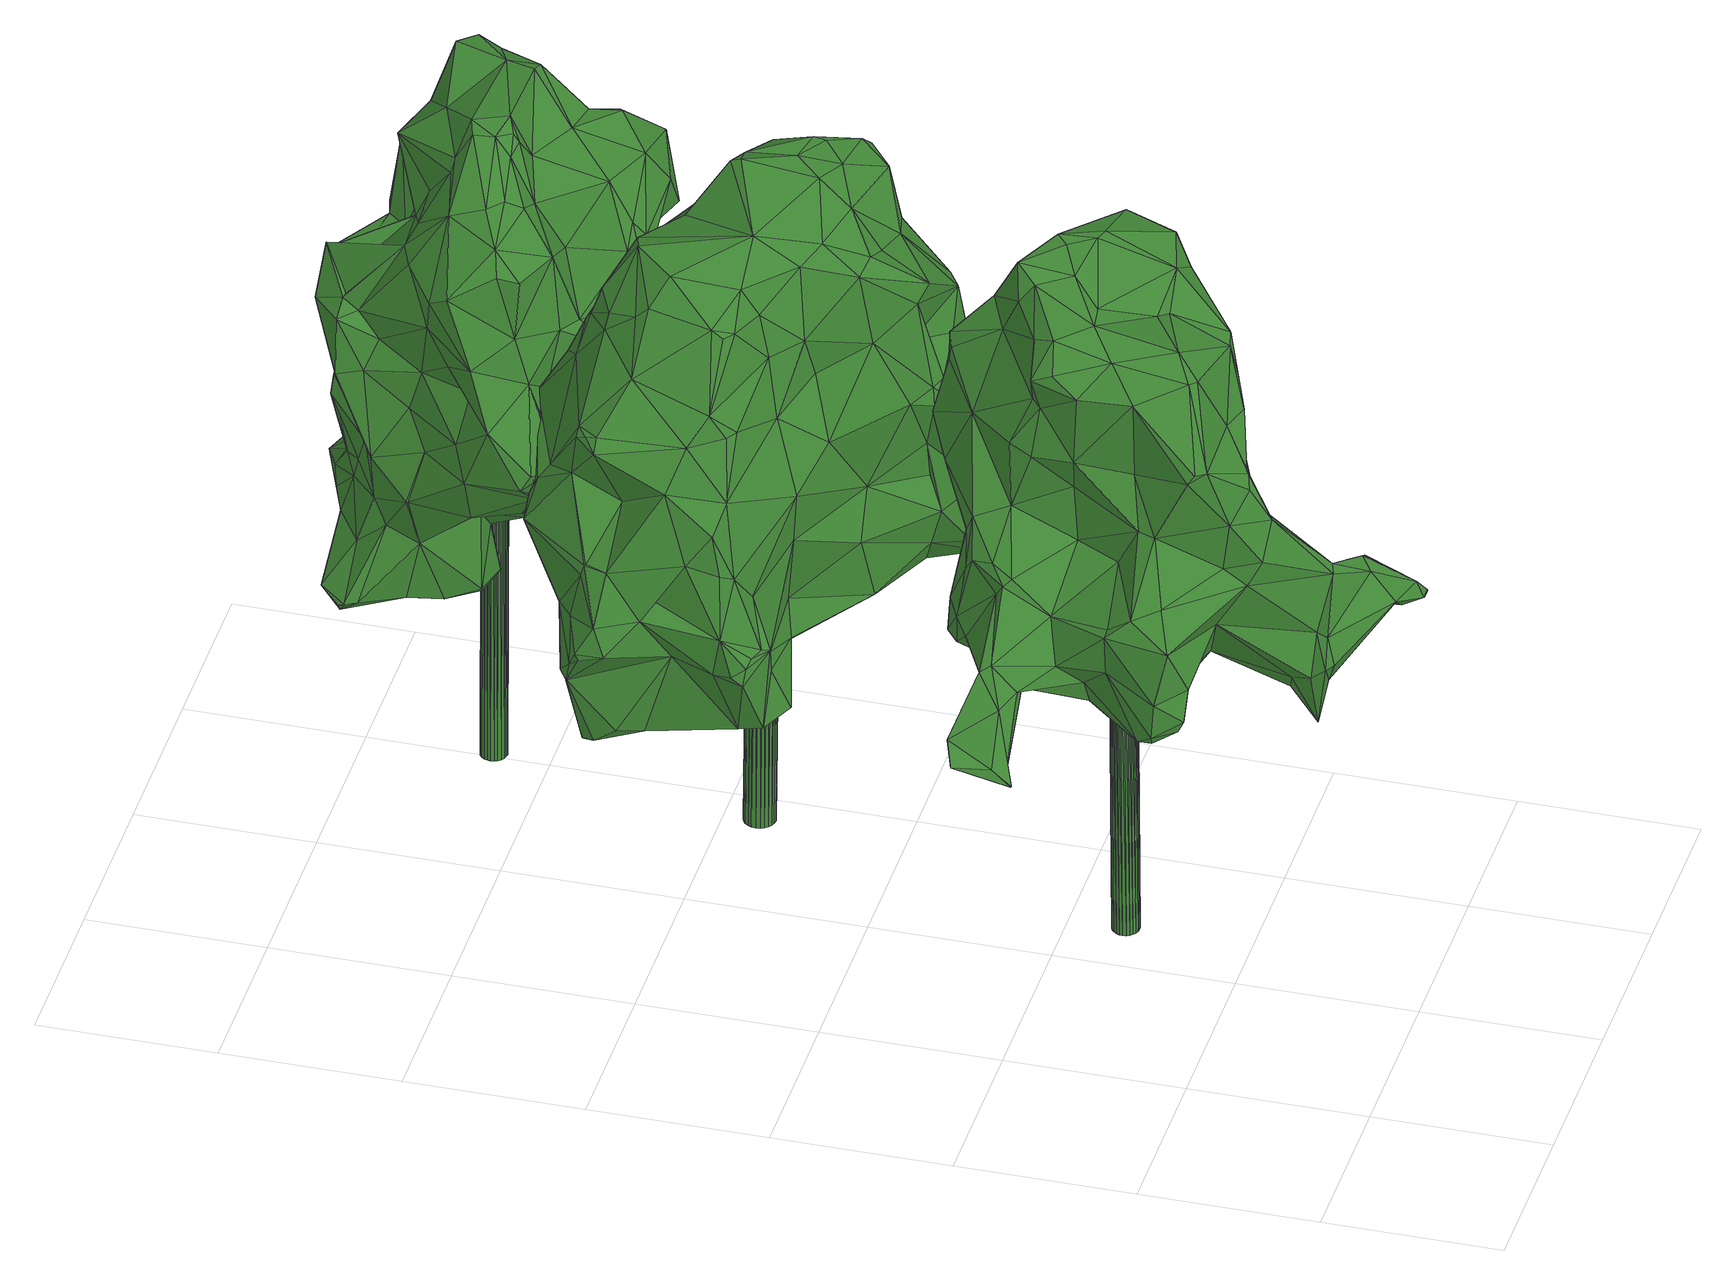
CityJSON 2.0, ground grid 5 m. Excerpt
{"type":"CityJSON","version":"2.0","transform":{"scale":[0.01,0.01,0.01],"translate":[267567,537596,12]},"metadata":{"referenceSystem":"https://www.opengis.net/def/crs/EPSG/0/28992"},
"CityObjects":{
"tree1":{"type":"SolitaryVegetationObject","attributes":{"gtid":87,"crown_width_m":10.38,"crown_median_z":24.87,"crown_r50_m":0.401,"crown_porosity":0.895,"trunk_H_m":11.87,"trunk_DBH_m":0.741,"trunk_radius_m":0.371,"trunk_base_height_m":13,"original_gtid":"87"},"geometry":[{"type":"Solid","lod":"3","boundaries":[[[[0,1,2]],[[3,2,1]],[[4,5,6]],[[7,5,4]],[[8,9,10]],[[11,12,13]],[[14,15,16]],[[0,17,1]],[[18,19,20]],[[21,22,23]],[[24,17,25]],[[26,27,28]],[[29,30,0]],[[31,32,33]],[[34,35,21]],[[36,37,10]],[[38,39,40]],[[41,42,43]],[[2,29,0]],[[44,45,46]],[[26,28,47]],[[48,47,28]],[[48,26,47]],[[26,48,49]],[[50,49,48]],[[49,27,26]],[[51,52,44]],[[53,54,35]],[[55,49,50]],[[56,57,58]],[[59,60,61]],[[62,60,59]],[[63,64,16]],[[65,66,67]],[[53,68,69]],[[41,66,42]],[[70,71,72]],[[70,72,73]],[[74,75,76]],[[77,78,79]],[[65,79,78]],[[59,61,80]],[[81,82,19]],[[18,81,19]],[[21,23,34]],[[8,37,83]],[[28,84,48]],[[51,85,52]],[[43,86,69]],[[9,8,87]],[[88,89,90]],[[88,91,89]],[[59,92,62]],[[10,37,8]],[[28,27,93]],[[32,94,33]],[[95,6,96]],[[97,98,99]],[[100,101,102]],[[103,104,100]],[[36,89,37]],[[105,106,107]],[[99,98,108]],[[109,110,111]],[[112,98,97]],[[111,72,71]],[[111,110,72]],[[113,114,10]],[[49,115,116]],[[1,4,3]],[[117,92,59]],[[37,118,83]],[[119,120,121]],[[122,123,59]],[[124,125,57]],[[96,6,5]],[[96,5,7]],[[97,99,74]],[[87,126,127]],[[87,127,9]],[[128,129,130]],[[44,46,51]],[[131,132,133]],[[97,134,135]],[[69,134,97]],[[77,44,52]],[[132,136,137]],[[138,139,140]],[[36,90,89]],[[141,142,58]],[[143,116,115]],[[130,144,128]],[[117,122,15]],[[83,118,106]],[[83,106,105]],[[56,17,57]],[[43,68,34]],[[32,145,146]],[[111,71,147]],[[147,148,111]],[[111,148,109]],[[1,17,56]],[[103,102,73]],[[1,56,4]],[[149,150,110]],[[3,4,6]],[[4,142,7]],[[141,7,142]],[[56,58,142]],[[4,56,142]],[[151,63,152]],[[95,96,153]],[[154,155,19]],[[156,157,158]],[[34,129,41]],[[159,78,77]],[[64,160,16]],[[161,132,137]],[[148,146,145]],[[156,162,163]],[[16,122,63]],[[15,122,16]],[[25,164,124]],[[79,44,77]],[[31,165,32]],[[6,166,3]],[[128,67,129]],[[77,52,159]],[[15,14,117]],[[167,168,169]],[[170,171,93]],[[117,14,92]],[[73,102,70]],[[141,112,172]],[[173,166,95]],[[62,92,14]],[[173,150,166]],[[109,149,110]],[[46,174,51]],[[175,176,88]],[[88,176,155]],[[143,115,55]],[[54,21,35]],[[22,21,54]],[[177,106,118]],[[2,166,29]],[[178,29,166]],[[27,49,116]],[[113,36,114]],[[151,152,179]],[[59,123,117]],[[36,113,90]],[[103,73,72]],[[149,180,140]],[[149,140,178]],[[67,79,65]],[[3,166,2]],[[103,153,104]],[[96,104,153]],[[181,94,148]],[[22,182,23]],[[24,25,57]],[[24,57,17]],[[74,76,97]],[[69,97,76]],[[72,110,153]],[[72,153,103]],[[18,82,81]],[[183,184,185]],[[167,186,187]],[[112,101,100]],[[17,0,30]],[[174,188,65]],[[33,179,152]],[[16,160,14]],[[160,62,14]],[[53,189,54]],[[133,170,131]],[[190,131,170]],[[93,171,84]],[[108,184,99]],[[74,99,184]],[[177,118,89]],[[10,114,36]],[[177,82,106]],[[191,106,82]],[[167,169,186]],[[140,180,138]],[[161,133,132]],[[128,46,45]],[[148,192,109]],[[148,147,181]],[[178,150,149]],[[166,150,178]],[[97,135,101]],[[34,68,35]],[[63,151,193]],[[194,193,151]],[[174,46,144]],[[9,113,10]],[[39,38,61]],[[25,124,57]],[[7,172,104]],[[100,104,172]],[[195,196,138]],[[195,157,196]],[[80,137,59]],[[139,196,126]],[[138,196,139]],[[39,61,60]],[[87,8,12]],[[23,129,34]],[[102,168,70]],[[177,89,91]],[[91,154,177]],[[144,188,174]],[[159,52,85]],[[37,89,118]],[[25,17,30]],[[167,197,71]],[[88,155,91]],[[154,91,155]],[[137,136,152]],[[94,179,33]],[[19,155,198]],[[71,181,147]],[[70,167,71]],[[197,194,181]],[[181,194,94]],[[163,162,61]],[[162,80,61]],[[199,130,182]],[[200,125,124]],[[121,170,133]],[[119,201,120]],[[44,79,45]],[[201,202,120]],[[191,189,106]],[[23,130,129]],[[86,43,42]],[[86,42,203]],[[204,156,163]],[[141,172,7]],[[183,105,107]],[[199,198,39]],[[54,189,191]],[[190,205,131]],[[93,205,190]],[[54,206,22]],[[63,122,137]],[[63,137,152]],[[112,97,101]],[[195,32,165]],[[31,33,152]],[[165,143,158]],[[165,116,143]],[[157,195,158]],[[145,207,192]],[[180,192,207]],[[140,208,178]],[[29,178,208]],[[103,100,102]],[[69,68,43]],[[35,68,53]],[[12,8,13]],[[83,13,8]],[[105,13,83]],[[154,82,177]],[[108,112,141]],[[112,108,98]],[[209,208,139]],[[126,209,139]],[[7,104,96]],[[9,127,210]],[[211,210,204]],[[9,210,113]],[[113,210,211]],[[209,30,208]],[[204,157,156]],[[204,196,157]],[[122,117,123]],[[182,130,23]],[[38,175,61]],[[163,61,175]],[[100,172,112]],[[182,20,19]],[[18,20,182]],[[161,119,133]],[[95,166,6]],[[135,134,169]],[[32,207,145]],[[183,75,184]],[[75,74,184]],[[141,184,108]],[[185,184,141]],[[185,141,58]],[[90,211,88]],[[88,211,163]],[[39,198,40]],[[212,188,144]],[[182,198,199]],[[182,19,198]],[[40,175,38]],[[155,176,40]],[[124,164,13]],[[175,40,176]],[[197,167,187]],[[51,174,85]],[[213,62,212]],[[173,110,150]],[[199,213,130]],[[39,213,199]],[[65,78,85]],[[85,174,65]],[[159,85,78]],[[169,168,135]],[[69,86,134]],[[133,119,121]],[[137,122,59]],[[80,161,137]],[[80,119,161]],[[64,193,214]],[[30,209,25]],[[58,57,185]],[[195,165,158]],[[151,179,194]],[[194,179,94]],[[146,148,94]],[[146,94,32]],[[134,203,215]],[[134,86,203]],[[214,216,217]],[[215,216,187]],[[70,168,167]],[[198,155,40]],[[185,125,183]],[[134,186,169]],[[19,82,154]],[[197,187,194]],[[181,71,197]],[[211,204,163]],[[11,13,164]],[[205,136,131]],[[132,131,136]],[[201,158,202]],[[158,201,156]],[[183,125,200]],[[105,183,200]],[[90,113,211]],[[88,163,175]],[[18,191,82]],[[162,201,80]],[[162,156,201]],[[140,139,208]],[[30,29,208]],[[149,109,192]],[[217,203,42]],[[217,42,66]],[[126,218,209]],[[214,217,64]],[[209,218,164]],[[25,209,164]],[[185,57,125]],[[116,219,27]],[[165,219,116]],[[158,120,202]],[[143,120,158]],[[153,110,173]],[[153,173,95]],[[213,60,62]],[[39,60,213]],[[200,13,105]],[[124,13,200]],[[28,93,84]],[[50,220,55]],[[64,63,193]],[[187,193,194]],[[195,207,32]],[[84,220,48]],[[31,136,205]],[[152,136,31]],[[204,210,127]],[[134,215,186]],[[191,206,54]],[[149,192,180]],[[196,204,127]],[[196,127,126]],[[87,218,126]],[[164,218,12]],[[11,164,12]],[[87,12,218]],[[128,45,67]],[[67,45,79]],[[115,49,55]],[[22,206,182]],[[135,168,101]],[[102,101,168]],[[148,145,192]],[[119,80,201]],[[93,190,170]],[[67,41,129]],[[34,41,43]],[[41,67,66]],[[31,219,165]],[[93,27,219]],[[187,186,215]],[[221,212,160]],[[217,221,64]],[[66,221,217]],[[53,69,76]],[[76,107,53]],[[189,53,107]],[[75,107,76]],[[189,107,106]],[[183,107,75]],[[160,64,221]],[[66,188,221]],[[65,188,66]],[[187,216,193]],[[214,193,216]],[[212,62,160]],[[93,219,205]],[[31,205,219]],[[138,207,195]],[[180,207,138]],[[128,144,46]],[[213,144,130]],[[213,212,144]],[[221,188,212]],[[215,203,217]],[[215,217,216]],[[18,206,191]],[[18,182,206]],[[50,48,220]],[[170,220,171]],[[84,171,220]],[[120,220,121]],[[120,55,220]],[[121,220,170]],[[55,120,143]],[[222,223,224]],[[222,224,225]],[[225,224,226]],[[225,226,227]],[[224,223,228]],[[224,228,226]],[[226,228,229]],[[226,229,227]],[[228,223,230]],[[228,230,229]],[[229,230,231]],[[229,231,227]],[[230,223,232]],[[230,232,231]],[[231,232,233]],[[231,233,227]],[[232,223,234]],[[232,234,233]],[[233,234,235]],[[233,235,227]],[[234,223,236]],[[234,236,235]],[[235,236,237]],[[235,237,227]],[[236,223,238]],[[236,238,237]],[[237,238,239]],[[237,239,227]],[[238,223,240]],[[238,240,239]],[[239,240,241]],[[239,241,227]],[[240,223,242]],[[240,242,241]],[[241,242,243]],[[241,243,227]],[[242,223,244]],[[242,244,243]],[[243,244,245]],[[243,245,227]],[[244,223,246]],[[244,246,245]],[[245,246,247]],[[245,247,227]],[[246,223,248]],[[246,248,247]],[[247,248,249]],[[247,249,227]],[[248,223,250]],[[248,250,249]],[[249,250,251]],[[249,251,227]],[[250,223,252]],[[250,252,251]],[[251,252,253]],[[251,253,227]],[[252,223,254]],[[252,254,253]],[[253,254,255]],[[253,255,227]],[[254,223,256]],[[254,256,255]],[[255,256,257]],[[255,257,227]],[[256,223,258]],[[256,258,257]],[[257,258,259]],[[257,259,227]],[[258,223,260]],[[258,260,259]],[[259,260,261]],[[259,261,227]],[[260,223,262]],[[260,262,261]],[[261,262,263]],[[261,263,227]],[[262,223,264]],[[262,264,263]],[[263,264,265]],[[263,265,227]],[[264,223,266]],[[264,266,265]],[[265,266,267]],[[265,267,227]],[[266,223,268]],[[266,268,267]],[[267,268,269]],[[267,269,227]],[[268,223,270]],[[268,270,269]],[[269,270,271]],[[269,271,227]],[[270,223,222]],[[270,222,271]],[[271,222,225]],[[271,225,227]]]]}]},
"tree2":{"type":"SolitaryVegetationObject","attributes":{"gtid":86,"crown_width_m":12.33,"crown_median_z":24.8,"crown_r50_m":0.406,"crown_porosity":0.887,"trunk_H_m":11.55,"trunk_DBH_m":0.879,"trunk_radius_m":0.44,"trunk_base_height_m":13.25,"original_gtid":"86"},"geometry":[{"type":"Solid","lod":"3","boundaries":[[[[272,273,274]],[[275,276,277]],[[278,279,280]],[[281,282,283]],[[284,285,286]],[[287,288,289]],[[289,288,290]],[[291,292,293]],[[294,295,296]],[[297,298,299]],[[300,301,302]],[[303,290,304]],[[305,306,307]],[[308,309,310]],[[311,309,308]],[[312,313,314]],[[315,316,317]],[[276,279,318]],[[319,320,321]],[[322,323,300]],[[324,323,322]],[[325,326,315]],[[299,298,321]],[[294,325,317]],[[291,277,292]],[[306,327,328]],[[329,330,331]],[[332,333,334]],[[276,318,277]],[[335,336,337]],[[338,329,331]],[[338,331,339]],[[340,341,342]],[[340,342,343]],[[344,345,346]],[[347,348,349]],[[286,350,351]],[[352,353,354]],[[304,355,342]],[[356,338,357]],[[358,348,359]],[[360,361,362]],[[351,332,363]],[[357,364,365]],[[366,364,357]],[[285,367,286]],[[368,342,355]],[[316,308,295]],[[294,317,316]],[[369,370,371]],[[369,371,372]],[[359,373,358]],[[374,375,376]],[[377,378,379]],[[377,379,380]],[[381,382,383]],[[308,316,311]],[[384,385,386]],[[346,345,354]],[[387,388,389]],[[349,344,390]],[[391,392,393]],[[394,392,391]],[[387,395,388]],[[396,388,395]],[[397,398,399]],[[400,399,398]],[[308,393,295]],[[401,402,403]],[[322,300,404]],[[405,402,406]],[[407,408,289]],[[409,410,411]],[[325,315,317]],[[319,321,298]],[[412,324,413]],[[358,414,348]],[[415,411,416]],[[343,417,418]],[[419,346,354]],[[355,420,368]],[[300,315,421]],[[293,385,378]],[[422,423,397]],[[382,424,312]],[[313,312,424]],[[425,426,427]],[[299,428,419]],[[297,299,419]],[[320,429,430]],[[305,327,306]],[[431,432,433]],[[434,284,435]],[[294,316,295]],[[401,419,428]],[[436,437,340]],[[275,277,291]],[[279,438,280]],[[439,440,441]],[[344,346,390]],[[382,381,442]],[[443,352,373]],[[444,277,445]],[[446,447,448]],[[444,293,292]],[[449,417,361]],[[450,451,430]],[[435,420,355]],[[314,388,312]],[[452,388,314]],[[447,366,453]],[[454,366,447]],[[287,455,411]],[[349,348,344]],[[315,302,316]],[[311,316,456]],[[367,457,432]],[[314,415,452]],[[381,383,428]],[[284,457,285]],[[372,458,369]],[[459,460,370]],[[461,462,347]],[[463,275,291]],[[464,465,435]],[[450,333,281]],[[284,466,457]],[[434,466,284]],[[318,445,277]],[[467,445,318]],[[467,444,445]],[[426,468,469]],[[467,279,278]],[[428,299,381]],[[299,442,381]],[[444,292,277]],[[386,444,470]],[[368,343,342]],[[471,472,335]],[[473,448,447]],[[300,302,315]],[[302,456,316]],[[474,475,476]],[[339,336,335]],[[477,392,441]],[[336,339,331]],[[345,344,414]],[[443,373,478]],[[359,478,373]],[[443,478,459]],[[370,443,459]],[[479,306,328]],[[480,481,395]],[[396,395,481]],[[370,460,371]],[[482,472,471]],[[460,423,371]],[[339,335,338]],[[483,484,485]],[[375,486,305]],[[375,305,307]],[[375,413,376]],[[324,376,413]],[[344,348,414]],[[358,345,414]],[[318,279,467]],[[407,487,408]],[[345,352,354]],[[373,352,358]],[[345,358,352]],[[349,461,347]],[[336,331,461]],[[330,461,331]],[[477,488,489]],[[347,490,348]],[[348,490,359]],[[352,443,353]],[[419,354,353]],[[350,432,431]],[[413,375,307]],[[491,413,307]],[[490,478,359]],[[386,293,444]],[[366,492,493]],[[433,273,272]],[[494,343,495]],[[494,340,343]],[[426,496,468]],[[453,496,426]],[[405,382,312]],[[337,349,390]],[[332,497,282]],[[333,332,282]],[[377,397,400]],[[377,498,397]],[[400,499,500]],[[501,362,464]],[[502,356,301]],[[326,503,504]],[[505,504,503]],[[308,310,506]],[[430,507,424]],[[382,430,424]],[[495,384,508]],[[380,509,510]],[[421,404,300]],[[508,384,280]],[[351,431,497]],[[350,431,351]],[[286,367,350]],[[451,507,430]],[[286,511,284]],[[338,502,329]],[[367,285,457]],[[362,512,464]],[[401,403,513]],[[487,407,440]],[[487,440,439]],[[514,515,438]],[[447,446,454]],[[446,516,454]],[[308,506,393]],[[289,290,303]],[[281,283,497]],[[451,313,507]],[[424,507,313]],[[485,505,489]],[[517,510,449]],[[517,449,360]],[[441,394,439]],[[437,341,340]],[[518,519,390]],[[299,321,442]],[[314,520,415]],[[351,511,286]],[[304,409,466]],[[355,304,466]],[[360,362,501]],[[517,360,501]],[[512,362,361]],[[521,421,326]],[[419,518,346]],[[511,501,284]],[[290,409,304]],[[500,463,400]],[[463,378,400]],[[511,522,501]],[[487,427,387]],[[418,384,495]],[[401,428,383]],[[405,383,382]],[[405,406,383]],[[506,516,446]],[[506,310,516]],[[382,320,430]],[[501,464,284]],[[435,284,464]],[[366,338,523]],[[465,512,435]],[[512,465,464]],[[514,438,279]],[[319,429,320]],[[469,387,427]],[[320,442,321]],[[320,382,442]],[[297,524,298]],[[471,519,482]],[[412,323,324]],[[469,427,426]],[[303,304,341]],[[525,333,372]],[[525,372,422]],[[526,275,463]],[[435,355,434]],[[461,337,336]],[[374,279,276]],[[527,427,473]],[[425,427,527]],[[411,389,416]],[[311,454,309]],[[309,454,310]],[[468,472,482]],[[450,430,429]],[[425,527,473]],[[473,447,425]],[[397,525,422]],[[498,525,397]],[[486,327,305]],[[384,378,385]],[[516,310,454]],[[422,371,423]],[[307,306,491]],[[503,326,296]],[[353,528,419]],[[518,419,513]],[[518,513,482]],[[276,529,374]],[[391,393,506]],[[446,391,506]],[[530,531,532]],[[530,327,531]],[[490,328,478]],[[490,462,328]],[[483,488,533]],[[421,534,514]],[[394,441,392]],[[444,278,470]],[[467,278,444]],[[473,427,439]],[[280,470,278]],[[459,532,460]],[[366,454,364]],[[499,535,500]],[[526,500,535]],[[350,367,432]],[[369,458,319]],[[369,319,298]],[[514,322,421]],[[396,481,405]],[[471,335,337]],[[517,498,380]],[[517,380,510]],[[497,332,351]],[[462,490,347]],[[482,480,468]],[[333,429,372]],[[340,494,436]],[[483,475,484]],[[458,372,429]],[[289,536,407]],[[322,404,421]],[[370,528,443]],[[419,528,297]],[[353,443,528]],[[279,374,514]],[[485,438,515]],[[514,485,515]],[[402,481,403]],[[406,402,383]],[[418,509,379]],[[449,509,418]],[[401,383,402]],[[458,429,319]],[[315,326,421]],[[288,287,411]],[[523,537,492]],[[433,520,273]],[[293,386,385]],[[281,333,282]],[[418,495,343]],[[446,448,391]],[[452,389,388]],[[520,314,274]],[[523,492,366]],[[487,439,427]],[[453,493,496]],[[493,492,496]],[[293,463,291]],[[368,417,343]],[[485,489,483]],[[470,384,386]],[[461,349,337]],[[280,384,470]],[[311,538,365]],[[456,538,311]],[[426,425,453]],[[374,529,375]],[[486,375,529]],[[369,298,524]],[[390,346,518]],[[369,524,370]],[[356,538,456]],[[539,411,415]],[[322,376,324]],[[514,376,322]],[[518,482,519]],[[476,475,436]],[[540,390,519]],[[540,519,471]],[[389,452,416]],[[415,416,452]],[[480,482,513]],[[541,276,275]],[[542,296,393]],[[514,374,376]],[[447,453,425]],[[468,480,543]],[[468,543,469]],[[520,274,273]],[[475,533,436]],[[517,334,498]],[[363,334,517]],[[329,323,412]],[[494,476,436]],[[526,463,500]],[[357,365,538]],[[453,366,493]],[[441,437,436]],[[437,441,544]],[[437,544,341]],[[368,361,417]],[[407,544,440]],[[441,440,544]],[[494,495,476]],[[466,434,355]],[[520,433,432]],[[431,433,497]],[[341,304,342]],[[450,429,333]],[[466,409,545]],[[466,545,457]],[[411,545,409]],[[539,545,411]],[[288,411,410]],[[288,410,290]],[[417,449,418]],[[301,323,502]],[[329,502,323]],[[300,323,301]],[[356,357,538]],[[449,361,360]],[[530,532,478]],[[478,532,459]],[[409,290,410]],[[441,436,533]],[[475,483,533]],[[489,488,483]],[[497,283,282]],[[460,535,499]],[[531,535,460]],[[469,395,387]],[[502,338,356]],[[377,400,378]],[[462,461,330]],[[541,535,531]],[[313,451,272]],[[450,272,451]],[[448,394,391]],[[512,420,435]],[[327,530,328]],[[478,328,530]],[[400,397,399]],[[480,513,403]],[[368,420,361]],[[512,361,420]],[[524,297,546]],[[524,546,370]],[[528,370,546]],[[544,536,341]],[[303,341,536]],[[303,536,289]],[[472,496,492]],[[457,545,432]],[[544,407,536]],[[528,546,297]],[[521,505,421]],[[484,474,547]],[[460,532,531]],[[505,326,504]],[[521,326,505]],[[365,364,311]],[[454,311,364]],[[474,484,475]],[[302,301,456]],[[301,548,456]],[[377,380,498]],[[503,296,542]],[[276,541,529]],[[486,529,541]],[[293,378,463]],[[526,535,275]],[[541,275,535]],[[473,394,448]],[[439,394,473]],[[487,387,408]],[[387,389,408]],[[403,481,480]],[[402,405,481]],[[543,395,469]],[[480,395,543]],[[281,272,450]],[[281,497,272]],[[433,272,497]],[[294,296,325]],[[479,328,549]],[[380,379,509]],[[510,509,449]],[[363,332,334]],[[396,405,550]],[[312,550,405]],[[388,550,312]],[[415,520,545]],[[539,415,545]],[[432,545,520]],[[525,498,334]],[[525,334,333]],[[484,547,485]],[[468,496,472]],[[495,508,474]],[[495,474,476]],[[325,296,326]],[[393,296,295]],[[499,398,460]],[[423,460,398]],[[423,398,397]],[[306,549,491]],[[479,549,306]],[[462,330,549]],[[462,549,328]],[[301,356,548]],[[366,357,338]],[[400,398,499]],[[408,389,455]],[[408,455,289]],[[372,371,422]],[[514,534,505]],[[534,421,505]],[[477,441,488]],[[441,533,488]],[[413,491,549]],[[413,549,412]],[[329,549,330]],[[412,549,329]],[[501,522,517]],[[511,351,522]],[[363,517,522]],[[363,522,351]],[[438,485,547]],[[438,547,280]],[[508,547,474]],[[280,547,508]],[[418,379,551]],[[418,551,384]],[[378,384,551]],[[378,551,379]],[[537,335,472]],[[548,356,456]],[[313,274,314]],[[272,274,313]],[[419,401,513]],[[335,523,338]],[[523,335,537]],[[289,455,287]],[[411,455,389]],[[537,472,492]],[[396,550,388]],[[337,540,471]],[[337,390,540]],[[505,503,489]],[[489,503,542]],[[392,477,542]],[[392,542,393]],[[477,489,542]],[[327,552,531]],[[514,505,485]],[[486,552,327]],[[531,552,541]],[[486,541,552]],[[553,554,555]],[[553,555,556]],[[556,555,557]],[[556,557,558]],[[555,554,559]],[[555,559,557]],[[557,559,560]],[[557,560,558]],[[559,554,561]],[[559,561,560]],[[560,561,562]],[[560,562,558]],[[561,554,563]],[[561,563,562]],[[562,563,564]],[[562,564,558]],[[563,554,565]],[[563,565,564]],[[564,565,566]],[[564,566,558]],[[565,554,567]],[[565,567,566]],[[566,567,568]],[[566,568,558]],[[567,554,569]],[[567,569,568]],[[568,569,570]],[[568,570,558]],[[569,554,571]],[[569,571,570]],[[570,571,572]],[[570,572,558]],[[571,554,573]],[[571,573,572]],[[572,573,574]],[[572,574,558]],[[573,554,575]],[[573,575,574]],[[574,575,576]],[[574,576,558]],[[575,554,577]],[[575,577,576]],[[576,577,578]],[[576,578,558]],[[577,554,579]],[[577,579,578]],[[578,579,580]],[[578,580,558]],[[579,554,581]],[[579,581,580]],[[580,581,582]],[[580,582,558]],[[581,554,583]],[[581,583,582]],[[582,583,584]],[[582,584,558]],[[583,554,585]],[[583,585,584]],[[584,585,586]],[[584,586,558]],[[585,554,587]],[[585,587,586]],[[586,587,588]],[[586,588,558]],[[587,554,589]],[[587,589,588]],[[588,589,590]],[[588,590,558]],[[589,554,591]],[[589,591,590]],[[590,591,592]],[[590,592,558]],[[591,554,593]],[[591,593,592]],[[592,593,594]],[[592,594,558]],[[593,554,595]],[[593,595,594]],[[594,595,596]],[[594,596,558]],[[595,554,597]],[[595,597,596]],[[596,597,598]],[[596,598,558]],[[597,554,599]],[[597,599,598]],[[598,599,600]],[[598,600,558]],[[599,554,601]],[[599,601,600]],[[600,601,602]],[[600,602,558]],[[601,554,553]],[[601,553,602]],[[602,553,556]],[[602,556,558]]]]}]},
"tree3":{"type":"SolitaryVegetationObject","attributes":{"gtid":85,"crown_width_m":9.63,"crown_median_z":26.42,"crown_r50_m":0.404,"crown_porosity":0.889,"trunk_H_m":13.1,"trunk_DBH_m":0.732,"trunk_radius_m":0.366,"trunk_base_height_m":13.32,"original_gtid":"85"},"geometry":[{"type":"Solid","lod":"3","boundaries":[[[[603,604,605]],[[606,607,608]],[[609,610,611]],[[612,613,614]],[[615,616,617]],[[618,619,620]],[[620,621,622]],[[623,624,625]],[[626,627,628]],[[629,630,631]],[[632,633,634]],[[630,635,631]],[[606,608,636]],[[637,638,639]],[[640,639,638]],[[641,642,643]],[[644,645,646]],[[647,617,643]],[[641,643,617]],[[648,625,624]],[[649,650,651]],[[652,653,654]],[[655,656,657]],[[658,659,660]],[[661,662,663]],[[662,660,663]],[[664,665,666]],[[632,634,629]],[[667,668,669]],[[656,670,671]],[[672,673,607]],[[654,673,672]],[[674,675,676]],[[677,628,678]],[[679,680,681]],[[679,681,682]],[[683,684,628]],[[618,685,619]],[[686,687,688]],[[689,665,690]],[[691,692,693]],[[694,688,629]],[[694,629,634]],[[695,696,687]],[[695,697,696]],[[698,618,622]],[[628,627,653]],[[648,645,625]],[[644,625,645]],[[683,699,690]],[[683,690,700]],[[701,617,616]],[[655,702,703]],[[704,616,615]],[[678,628,684]],[[640,638,705]],[[677,636,626]],[[706,707,708]],[[605,709,710]],[[711,639,712]],[[681,713,644]],[[652,699,683]],[[714,715,667]],[[716,607,673]],[[717,718,719]],[[720,721,722]],[[607,723,633]],[[607,633,672]],[[696,711,624]],[[637,711,696]],[[638,724,705]],[[683,628,652]],[[606,725,726]],[[603,727,604]],[[728,729,730]],[[676,731,710]],[[605,732,733]],[[734,735,736]],[[734,736,617]],[[737,718,717]],[[738,710,731]],[[739,670,740]],[[741,742,718]],[[743,741,718]],[[628,677,626]],[[744,623,713]],[[612,745,613]],[[652,654,746]],[[649,747,650]],[[748,747,649]],[[742,719,718]],[[656,671,657]],[[671,749,657]],[[730,707,706]],[[740,737,750]],[[751,719,742]],[[719,751,717]],[[751,742,741]],[[630,752,753]],[[660,662,603]],[[750,737,708]],[[750,708,754]],[[638,697,755]],[[756,757,657]],[[609,758,610]],[[759,758,609]],[[610,758,633]],[[638,755,724]],[[739,657,749]],[[760,707,761]],[[707,730,761]],[[610,633,723]],[[730,706,728]],[[707,762,763]],[[652,764,699]],[[630,735,734]],[[676,675,731]],[[661,765,727]],[[641,617,744]],[[620,622,618]],[[674,692,675]],[[671,670,739]],[[739,766,671]],[[629,735,630]],[[658,757,682]],[[733,767,660]],[[682,757,756]],[[676,768,674]],[[769,770,771]],[[772,773,774]],[[763,708,707]],[[763,775,739]],[[671,766,749]],[[614,764,652]],[[688,736,735]],[[688,735,629]],[[705,685,640]],[[620,619,725]],[[697,759,611]],[[697,611,755]],[[675,692,691]],[[617,701,734]],[[776,777,778]],[[652,612,614]],[[760,761,779]],[[780,728,781]],[[695,686,697]],[[731,675,691]],[[782,783,784]],[[641,680,642]],[[785,786,787]],[[639,787,786]],[[689,649,651]],[[788,780,721]],[[681,680,641]],[[689,783,649]],[[624,623,789]],[[625,644,713]],[[790,693,692]],[[698,685,618]],[[785,791,792]],[[793,791,785]],[[744,794,795]],[[744,617,794]],[[667,796,668]],[[769,760,779]],[[797,798,737]],[[661,799,662]],[[728,706,708]],[[605,710,738]],[[770,642,771]],[[792,727,765]],[[603,799,727]],[[741,720,722]],[[741,722,751]],[[774,773,779]],[[603,662,799]],[[800,621,620]],[[776,801,802]],[[689,651,665]],[[665,651,650]],[[743,720,741]],[[688,694,686]],[[803,720,804]],[[645,792,765]],[[606,636,725]],[[609,611,759]],[[637,697,638]],[[640,698,805]],[[806,727,792]],[[603,733,660]],[[603,605,733]],[[664,666,807]],[[628,653,652]],[[776,808,777]],[[808,776,802]],[[699,764,809]],[[654,653,673]],[[673,653,627]],[[647,704,615]],[[711,712,648]],[[783,782,748]],[[783,748,649]],[[660,659,663]],[[739,708,763]],[[754,708,739]],[[761,730,729]],[[761,729,779]],[[736,794,617]],[[786,712,639]],[[810,622,811]],[[804,720,743]],[[812,670,656]],[[710,813,814]],[[815,768,676]],[[710,814,816]],[[710,816,676]],[[661,727,799]],[[684,683,700]],[[684,700,678]],[[813,710,817]],[[805,818,787]],[[682,681,646]],[[640,805,639]],[[805,787,639]],[[636,819,626]],[[743,820,804]],[[811,664,821]],[[821,664,807]],[[645,765,663]],[[690,778,689]],[[689,778,777]],[[623,744,789]],[[665,650,666]],[[704,647,643]],[[643,770,704]],[[637,696,697]],[[721,780,722]],[[658,767,757]],[[822,771,679]],[[680,679,771]],[[747,823,674]],[[813,824,825]],[[762,775,763]],[[813,817,824]],[[784,721,720]],[[782,784,720]],[[616,704,826]],[[810,825,622]],[[791,824,817]],[[791,817,806]],[[701,752,630]],[[630,734,701]],[[632,629,827]],[[725,619,705]],[[707,760,762]],[[788,828,802]],[[702,693,790]],[[693,702,732]],[[626,819,627]],[[790,720,803]],[[718,737,798]],[[786,785,712]],[[717,708,737]],[[754,739,740]],[[756,679,682]],[[822,679,756]],[[636,608,819]],[[829,812,703]],[[655,703,812]],[[812,656,655]],[[613,745,631]],[[790,830,720]],[[740,750,754]],[[831,652,746]],[[667,669,832]],[[699,809,690]],[[632,827,633]],[[616,752,701]],[[800,677,621]],[[698,818,805]],[[640,685,698]],[[705,726,725]],[[792,648,712]],[[705,724,726]],[[792,712,785]],[[672,746,654]],[[784,828,721]],[[783,828,784]],[[672,827,746]],[[723,726,610]],[[747,748,823]],[[625,713,623]],[[792,791,806]],[[824,791,793]],[[690,809,778]],[[778,809,776]],[[833,668,796]],[[833,796,614]],[[833,614,668]],[[809,764,834]],[[756,835,822]],[[627,819,673]],[[746,631,831]],[[831,612,652]],[[643,642,770]],[[726,723,606]],[[607,606,723]],[[744,713,641]],[[641,713,681]],[[667,715,796]],[[802,828,808]],[[788,772,780]],[[772,714,773]],[[836,773,714]],[[770,769,704]],[[732,837,691]],[[738,691,837]],[[836,832,704]],[[838,820,743]],[[779,704,769]],[[631,827,629]],[[633,827,672]],[[702,790,803]],[[650,747,666]],[[695,687,686]],[[615,617,647]],[[631,746,827]],[[839,665,664]],[[839,664,811]],[[688,687,795]],[[686,759,697]],[[686,694,759]],[[766,739,749]],[[825,821,813]],[[810,821,825]],[[813,821,814]],[[793,785,818]],[[785,787,818]],[[670,829,840]],[[670,840,797]],[[614,613,841]],[[797,737,740]],[[751,781,717]],[[806,604,727]],[[646,645,663]],[[826,669,842]],[[681,644,646]],[[648,792,645]],[[716,608,607]],[[835,756,657]],[[835,657,739]],[[821,810,811]],[[842,843,752]],[[689,777,808]],[[689,808,783]],[[775,835,739]],[[658,660,767]],[[714,667,832]],[[690,665,700]],[[839,700,665]],[[772,844,780]],[[677,700,839]],[[678,700,677]],[[624,687,696]],[[789,687,624]],[[795,687,789]],[[829,703,803]],[[704,832,826]],[[655,732,702]],[[803,703,702]],[[693,732,691]],[[691,738,731]],[[630,753,635]],[[798,743,718]],[[824,845,825]],[[797,740,670]],[[824,793,845]],[[829,670,812]],[[821,846,814]],[[807,846,821]],[[807,666,846]],[[642,680,771]],[[788,801,714]],[[830,790,692]],[[613,635,753]],[[747,768,666]],[[815,666,768]],[[721,828,788]],[[783,808,828]],[[788,802,801]],[[613,631,635]],[[720,830,782]],[[637,639,711]],[[832,669,826]],[[624,711,648]],[[814,846,816]],[[634,633,758]],[[769,771,760]],[[762,760,771]],[[775,762,771]],[[775,771,822]],[[789,744,795]],[[839,811,621]],[[839,621,677]],[[847,834,715]],[[636,677,800]],[[636,800,725]],[[725,800,620]],[[682,659,658]],[[688,794,736]],[[795,794,688]],[[646,659,682]],[[634,758,694]],[[616,826,752]],[[842,752,826]],[[663,765,661]],[[822,835,775]],[[614,834,764]],[[605,738,837]],[[605,837,732]],[[604,806,817]],[[604,817,605]],[[747,674,768]],[[788,714,772]],[[704,779,773]],[[836,704,773]],[[779,729,774]],[[844,774,729]],[[844,729,728]],[[796,715,834]],[[838,798,797]],[[612,831,745]],[[847,809,834]],[[714,801,715]],[[836,714,832]],[[815,676,816]],[[817,710,709]],[[817,709,605]],[[666,815,846]],[[816,846,815]],[[809,847,776]],[[715,801,847]],[[801,776,847]],[[811,622,621]],[[673,819,716]],[[733,848,767]],[[732,848,733]],[[793,818,845]],[[838,743,798]],[[614,796,834]],[[655,848,732]],[[767,848,655]],[[631,745,831]],[[759,694,758]],[[830,692,823]],[[728,708,781]],[[722,780,781]],[[722,781,751]],[[708,717,781]],[[748,782,823]],[[830,823,782]],[[692,674,823]],[[663,659,646]],[[668,614,841]],[[705,619,685]],[[838,797,840]],[[724,755,611]],[[726,724,611]],[[726,611,610]],[[753,843,613]],[[752,843,753]],[[613,843,841]],[[668,841,843]],[[772,774,844]],[[767,655,657]],[[767,657,757]],[[608,716,819]],[[842,669,843]],[[668,843,669]],[[780,844,728]],[[622,845,698]],[[698,845,818]],[[622,825,845]],[[840,829,820]],[[840,820,838]],[[803,804,820]],[[803,820,829]],[[849,850,851]],[[849,851,852]],[[852,851,853]],[[852,853,854]],[[851,850,855]],[[851,855,853]],[[853,855,856]],[[853,856,854]],[[855,850,857]],[[855,857,856]],[[856,857,858]],[[856,858,854]],[[857,850,859]],[[857,859,858]],[[858,859,860]],[[858,860,854]],[[859,850,861]],[[859,861,860]],[[860,861,862]],[[860,862,854]],[[861,850,863]],[[861,863,862]],[[862,863,864]],[[862,864,854]],[[863,850,865]],[[863,865,864]],[[864,865,866]],[[864,866,854]],[[865,850,867]],[[865,867,866]],[[866,867,868]],[[866,868,854]],[[867,850,869]],[[867,869,868]],[[868,869,870]],[[868,870,854]],[[869,850,871]],[[869,871,870]],[[870,871,872]],[[870,872,854]],[[871,850,873]],[[871,873,872]],[[872,873,874]],[[872,874,854]],[[873,850,875]],[[873,875,874]],[[874,875,876]],[[874,876,854]],[[875,850,877]],[[875,877,876]],[[876,877,878]],[[876,878,854]],[[877,850,879]],[[877,879,878]],[[878,879,880]],[[878,880,854]],[[879,850,881]],[[879,881,880]],[[880,881,882]],[[880,882,854]],[[881,850,883]],[[881,883,882]],[[882,883,884]],[[882,884,854]],[[883,850,885]],[[883,885,884]],[[884,885,886]],[[884,886,854]],[[885,850,887]],[[885,887,886]],[[886,887,888]],[[886,888,854]],[[887,850,889]],[[887,889,888]],[[888,889,890]],[[888,890,854]],[[889,850,891]],[[889,891,890]],[[890,891,892]],[[890,892,854]],[[891,850,893]],[[891,893,892]],[[892,893,894]],[[892,894,854]],[[893,850,895]],[[893,895,894]],[[894,895,896]],[[894,896,854]],[[895,850,897]],[[895,897,896]],[[896,897,898]],[[896,898,854]],[[897,850,849]],[[897,849,898]],[[898,849,852]],[[898,852,854]]]]}]}
},
"vertices":[
[1082,863,2033],[1075,951,2114],[1024,802,2103],[935,970,2136],[891,1087,2135],[853,1054,2134],[903,983,2133],[720,1151,2148],[1108,948,1320],[1055,804,1213],[1063,863,1117],[948,963,1532],[1084,916,1397],[937,1024,1475],[248,662,1028],[268,579,1081],[250,655,1131],[1053,1009,1925],[687,1131,1223],[664,947,1017],[575,997,1192],[579,1304,1038],[580,1301,1035],[532,1267,1038],[911,1086,1841],[1017,992,1736],[842,69,1213],[809,89,1257],[804,67,1213],[1009,757,2009],[1055,877,1888],[633,269,1367],[575,420,1552],[527,433,1446],[482,1253,1155],[611,1306,1121],[1024,955,1028],[1037,1064,1170],[635,772,828],[500,881,930],[664,866,839],[418,1129,1292],[393,1104,1336],[449,1203,1365],[85,1164,953],[160,1164,1008],[177,1068,919],[839,68,1210],[838,116,1170],[862,245,1277],[858,212,1138],[151,1034,903],[120,1010,894],[668,1277,1306],[730,1305,1142],[828,301,1158],[979,1062,2011],[920,1157,1821],[889,1197,1927],[532,674,1002],[469,821,960],[588,718,895],[276,707,991],[268,624,1287],[304,804,1286],[206,1065,1072],[259,1100,1175],[243,1129,1159],[575,1254,1247],[516,1219,1459],[486,928,1903],[501,780,1901],[567,854,1981],[487,995,1967],[745,1390,1610],[858,1394,1561],[684,1341,1510],[80,1163,956],[111,1061,947],[133,1186,1007],[629,602,1062],[752,986,1188],[830,1073,1154],[1017,1095,1238],[807,129,1176],[121,1008,898],[429,1143,1380],[1072,875,1407],[740,917,983],[888,1077,966],[911,886,1020],[884,1077,967],[263,664,1002],[761,132,1216],[496,515,1569],[719,934,2039],[763,1007,2102],[654,1258,1692],[728,1335,1836],[728,1340,1800],[559,1063,2025],[568,1070,1829],[483,1053,1946],[533,1005,2049],[691,1098,2104],[948,1237,1367],[851,1264,1280],[786,1264,1334],[754,1345,1868],[608,631,1935],[649,694,1990],[580,649,1941],[706,1189,1937],[996,864,1076],[1037,887,1079],[834,287,1274],[795,232,1324],[274,596,1043],[999,1090,1181],[597,376,1012],[752,314,1166],[632,297,1015],[303,576,1163],[406,740,1132],[1001,1081,1617],[891,1173,1638],[995,754,1520],[948,737,1382],[277,1089,1109],[452,1221,1116],[440,1127,1063],[538,264,1121],[543,307,1086],[563,292,935],[541,1121,1494],[534,1125,1700],[593,303,1200],[527,560,1224],[852,579,1601],[927,624,1665],[905,601,1761],[827,1244,1953],[870,1168,2031],[782,330,1253],[295,1027,1093],[588,488,1678],[558,477,1649],[446,596,1747],[461,567,1750],[843,606,1895],[817,764,1989],[367,666,1357],[517,472,1370],[648,924,2034],[841,1056,1020],[707,908,941],[680,642,1137],[730,572,1376],[702,353,1262],[116,1009,898],[316,804,1167],[578,367,1056],[664,614,1071],[708,700,1042],[997,1011,1618],[661,280,1380],[918,771,2066],[511,943,1684],[535,1040,1825],[522,1062,1674],[610,276,1042],[804,215,1191],[678,1137,2054],[802,793,1984],[151,1032,907],[658,784,885],[688,872,891],[968,1078,1180],[895,618,1903],[509,535,1419],[801,556,1730],[440,614,1720],[543,1160,1045],[882,1364,1562],[806,1320,1808],[880,1243,1803],[561,956,1572],[467,755,1528],[259,1029,1102],[826,1277,1278],[575,251,1115],[769,1285,1137],[697,576,1743],[324,738,1338],[448,706,1526],[750,511,1467],[893,644,1425],[527,783,1665],[636,920,954],[495,1099,1067],[874,1140,1600],[645,584,1091],[634,339,1218],[406,1084,1356],[874,708,1256],[583,271,1195],[620,1266,1150],[649,509,1645],[970,768,1838],[987,850,1692],[957,746,1248],[863,822,1093],[378,880,1080],[402,871,1009],[336,805,1291],[546,941,1413],[510,822,1389],[410,978,1253],[1017,853,1512],[755,199,1305],[853,212,1138],[341,947,1145],[712,845,100],[675,845,100],[711,855,100],[716,854,1287],[715,864,1286],[679,854,1287],[707,864,100],[711,873,1286],[701,871,100],[705,881,1286],[693,877,100],[697,886,1286],[684,881,100],[688,890,1286],[675,882,100],[679,891,1286],[665,881,100],[669,890,1286],[656,877,100],[660,886,1286],[649,871,100],[653,880,1287],[643,863,100],[647,872,1287],[639,854,100],[643,864,1287],[638,845,100],[642,854,1287],[639,835,100],[643,844,1287],[643,826,100],[647,835,1287],[649,819,100],[653,828,1287],[657,813,100],[661,822,1287],[666,809,100],[670,818,1287],[675,808,100],[679,817,1287],[685,809,100],[689,818,1287],[694,813,100],[698,822,1287],[701,819,100],[705,828,1287],[707,827,100],[711,836,1287],[711,836,100],[715,845,1287],
[355,2268,1519],[284,2210,1282],[398,2141,1420],[1285,2191,1227],[1414,2106,1196],[1392,2201,1108],[1354,1979,975],[1433,1913,1116],[1196,1892,953],[435,2381,1429],[458,2398,1377],[426,2402,1383],[251,2255,926],[195,2208,1033],[217,2237,1003],[322,1769,1033],[299,1778,1013],[379,1733,1029],[283,1783,967],[1303,2211,1147],[1368,2207,1105],[1198,2165,892],[1229,1285,1036],[1214,1208,1084],[1114,1340,1018],[697,2180,2057],[617,2254,1936],[639,2163,2072],[1428,1437,1194],[1390,1379,1240],[1391,1356,1186],[379,1752,777],[371,1819,766],[1405,1995,1552],[1370,2015,1600],[1402,1876,1549],[979,1120,1173],[954,1133,1205],[941,1137,1193],[1001,1174,1284],[368,1959,1643],[298,2192,1627],[315,2004,1522],[1288,1351,1022],[1246,1174,1110],[1243,1304,1026],[1443,2110,1028],[613,2284,1853],[541,2227,1858],[553,2218,1906],[1405,1645,1252],[1352,1451,1352],[1422,1647,1386],[1220,1330,1014],[1232,1392,1034],[1363,2035,1605],[1247,1972,1856],[1326,1505,1522],[1245,1634,1736],[1247,1490,1685],[529,2394,1296],[664,2444,1541],[684,2388,1239],[1123,1421,1752],[1185,1459,1748],[1096,1571,1911],[1162,1401,1554],[1197,1445,1685],[685,1863,845],[512,1712,760],[581,1934,742],[697,2008,749],[1106,1731,2099],[1063,1842,2135],[1018,1771,2106],[1280,1698,2054],[1252,1717,2084],[1221,1635,2030],[276,2250,1117],[352,2300,1101],[1045,1978,2133],[978,2002,2147],[975,1972,2160],[361,2071,722],[1201,1325,1327],[1104,1297,1398],[1161,1825,2133],[1233,1911,2051],[485,2227,751],[488,2196,733],[424,2287,742],[618,2276,1152],[986,1259,1378],[1060,1219,1337],[979,1307,1440],[194,2216,1053],[563,2052,704],[710,2298,1812],[958,2261,1836],[802,2274,1738],[695,2368,1664],[1180,1940,2089],[1476,1897,1213],[1441,1896,1464],[1437,1748,1348],[883,2152,1190],[1083,2171,1103],[817,2160,1029],[798,2304,1080],[511,2100,1968],[428,2123,1794],[511,1929,1931],[1104,2056,952],[1151,2149,904],[1198,2123,890],[589,1718,1384],[379,1852,1478],[363,1827,1250],[973,1671,2056],[834,1276,1124],[901,1449,1024],[1026,1313,1031],[867,1426,1099],[621,1780,1601],[466,1847,1648],[791,2233,1370],[949,2077,1469],[840,2113,1307],[921,2141,1220],[607,1875,2005],[533,1872,1914],[626,1830,1920],[1420,1518,1169],[416,1910,1722],[509,1896,1908],[505,1767,933],[429,1794,1156],[310,1872,972],[285,1816,989],[287,1847,1101],[1396,1645,1462],[1410,1676,1455],[1163,1791,2124],[305,1945,1309],[321,1855,1280],[697,2043,778],[844,2028,877],[758,1882,2075],[458,2135,714],[1397,1567,1073],[765,2356,1552],[805,2208,1583],[328,2192,1661],[903,1448,1392],[849,1478,1544],[826,1589,1278],[560,2054,2048],[587,2317,1732],[376,2252,1656],[283,2224,1246],[203,2168,1137],[281,2213,1280],[315,2137,741],[323,2199,694],[698,1786,902],[663,1754,870],[1221,1909,1159],[769,1591,1135],[696,1770,975],[791,1560,962],[516,2136,1933],[1039,2039,2023],[1411,2162,962],[1438,2137,1005],[852,1217,1142],[893,1298,1302],[832,1308,1153],[670,2181,924],[454,2352,1462],[352,2254,1637],[319,1875,1405],[871,1419,1537],[924,1245,1328],[354,1752,1043],[1255,1234,1175],[197,2140,1052],[655,2307,1808],[1053,2211,1778],[1048,2232,1598],[1226,1603,1869],[1217,1753,1777],[1111,2193,1144],[335,2233,688],[337,2229,685],[348,1994,983],[1444,2104,994],[824,1573,1741],[697,1658,1495],[1237,2040,913],[928,1446,1886],[898,1471,1836],[856,1395,1214],[946,1833,1078],[901,1622,1007],[835,1797,1083],[905,1493,990],[1205,2022,1917],[1197,1893,1669],[706,1727,1802],[628,1804,1785],[799,1603,1964],[961,1591,876],[970,1709,1103],[1111,1662,1132],[1413,2002,1522],[625,1736,1215],[911,1550,920],[1039,1492,975],[1266,1887,2014],[1385,1848,1571],[920,1406,1596],[888,1389,1563],[730,1943,863],[843,2022,876],[885,1425,1586],[378,2404,1330],[731,2389,1231],[1052,2081,1469],[953,2095,1223],[394,2296,828],[1324,1443,1367],[1054,1465,988],[1073,1440,1016],[1179,1594,1172],[860,1188,1099],[338,2226,1652],[1010,1935,1036],[739,2224,971],[705,2309,961],[290,2281,930],[364,2226,693],[758,1753,1999],[1372,1730,1259],[1133,1666,1260],[873,1188,1148],[625,2332,985],[847,1717,2019],[877,1593,1980],[264,2149,1278],[1220,1524,1190],[433,2255,992],[1077,1422,1634],[809,2190,1939],[725,2398,1524],[1202,2051,1320],[911,1442,1285],[885,2100,2018],[1409,1988,1357],[1167,2104,1690],[1235,2144,1522],[1126,2157,1710],[925,1581,906],[1245,1576,1194],[1177,2091,1417],[475,1756,896],[962,1505,1671],[1128,1260,1326],[322,2032,1169],[951,1584,1952],[1321,2072,1436],[1049,1462,987],[747,1709,1673],[660,1752,875],[274,2060,1131],[824,2166,1972],[1091,1912,1059],[1228,1299,1215],[1284,1770,1674],[436,1868,1646],[919,2083,1122],[1336,2064,1529],[919,1896,125],[875,1895,125],[917,1907,125],[909,1881,1280],[908,1892,1280],[865,1880,1280],[913,1917,126],[903,1903,1281],[906,1926,126],[896,1912,1281],[897,1933,126],[887,1918,1281],[886,1938,126],[876,1923,1281],[874,1939,125],[865,1924,1281],[863,1937,125],[853,1922,1280],[853,1933,125],[843,1918,1280],[843,1926,125],[834,1911,1280],[837,1916,125],[827,1902,1280],[832,1906,125],[823,1891,1280],[831,1894,125],[821,1879,1280],[833,1883,124],[823,1868,1280],[837,1873,124],[828,1858,1279],[844,1864,124],[835,1849,1279],[854,1857,124],[844,1842,1279],[864,1852,124],[855,1838,1279],[876,1851,124],[866,1836,1279],[887,1853,124],[877,1838,1280],[897,1857,125],[888,1842,1280],[907,1864,125],[897,1849,1280],[913,1874,125],[904,1859,1280],[918,1884,125],[908,1869,1280],
[1342,2364,1054],[1238,2239,1199],[1156,2402,1133],[1026,2555,2031],[985,2603,2177],[958,2570,2117],[1293,2645,2052],[1227,2585,2182],[1274,2467,2029],[805,2806,1917],[935,2847,1848],[751,2828,1879],[1103,2855,1616],[1099,2922,1677],[1310,2937,1620],[985,2256,1823],[1027,2282,1864],[944,2273,1829],[795,2364,1695],[933,2238,1671],[1466,2660,1548],[1485,2522,1637],[1474,2563,1482],[812,2519,2012],[789,2566,2039],[638,2551,1991],[1241,2888,2002],[1187,2953,1919],[1035,2923,2031],[1254,2822,2195],[1214,2675,2189],[1311,2776,2186],[1073,2816,1941],[902,2514,1968],[1478,2348,1818],[1440,2301,1880],[1388,2251,1695],[1284,2247,1839],[1300,2841,1446],[1173,2955,1277],[1158,2959,1422],[1343,2504,1339],[1345,2500,1337],[1373,2540,1194],[1135,2932,1443],[1442,2440,1534],[434,2429,1375],[545,2357,1391],[450,2404,1414],[725,2701,2013],[743,2606,2040],[899,2683,2159],[1008,2665,874],[998,2696,870],[1184,2762,991],[1280,2658,968],[1405,2644,1097],[1322,2479,1013],[1342,2396,1076],[1363,2399,1046],[1378,2498,1177],[706,2430,1525],[613,2454,1594],[581,2359,1385],[778,3079,1650],[840,3065,1787],[856,3068,1626],[977,2817,741],[982,2761,871],[948,2698,2173],[915,2625,2153],[755,2391,1072],[786,2334,1035],[760,2308,1084],[730,2420,1927],[602,2475,1919],[1217,2822,1195],[1225,2857,1251],[1325,2681,1281],[1430,2705,1111],[532,2655,1879],[588,2535,1936],[1044,2249,1819],[1386,2702,1990],[1362,2625,1764],[1383,2793,1964],[491,2533,1501],[519,2588,1674],[907,2402,993],[805,2396,1033],[900,2434,999],[1393,2736,2038],[1340,2591,1775],[1486,2472,1763],[1338,2516,1968],[1042,2233,1778],[560,2710,1843],[602,2489,1739],[1131,2970,1741],[920,2639,906],[953,2621,740],[955,3015,1476],[1231,2300,1946],[884,3048,977],[988,3097,1018],[862,3032,918],[953,2374,1155],[950,2234,1150],[1475,2395,1760],[1408,2407,1547],[1335,2692,1474],[673,2996,1489],[684,2997,1656],[959,2588,2141],[664,3032,812],[668,2981,740],[607,2972,796],[693,2772,972],[591,2781,1170],[707,2866,1005],[1186,2591,2193],[1306,2383,2017],[1057,2354,1962],[1164,2483,2039],[1308,2241,1190],[830,2988,1056],[871,3016,1104],[900,3057,1035],[907,2253,1055],[1000,2509,996],[1184,2491,1089],[1214,2963,1772],[1288,2951,1852],[1346,2898,1768],[849,3043,690],[954,2249,1067],[1089,2957,897],[986,2933,724],[631,2924,795],[602,2952,801],[713,2814,777],[1425,2716,1570],[926,2807,1938],[884,2726,2087],[609,2399,1243],[597,2432,1239],[1151,2800,1014],[878,3045,705],[602,2954,805],[1088,2959,1732],[1027,2900,1741],[861,3028,917],[1330,2396,2003],[1249,2777,993],[1260,2717,966],[1302,2713,2160],[1328,2641,2032],[990,2977,1106],[900,3025,1093],[1040,3073,1027],[1055,3061,977],[680,2798,1869],[1284,2463,1230],[994,2871,926],[1248,2649,980],[624,2392,1245],[1054,2979,1283],[1083,2979,1293],[1131,2943,1161],[750,2937,1237],[841,3045,1367],[831,3051,1309],[1122,2968,992],[672,2761,1537],[611,2611,1541],[596,2668,1622],[879,3057,1311],[730,2905,1069],[732,2953,923],[619,2613,1132],[510,2601,1317],[592,2777,1170],[1279,2411,1464],[1404,2408,1549],[1220,2389,1712],[658,2895,1249],[1442,2688,1595],[825,2639,1004],[1086,2358,1358],[1288,2377,1347],[1090,2361,1527],[1344,2865,1740],[1356,2703,1723],[739,2994,1689],[851,2899,749],[750,2901,750],[1345,2365,1057],[930,2439,1821],[684,2923,1505],[682,2797,1409],[793,2629,784],[759,2721,759],[1165,2299,1721],[1224,2207,1222],[779,2439,1441],[562,2639,1402],[612,2730,1726],[912,2167,1548],[814,2268,1606],[956,2623,737],[935,2220,1294],[856,2236,1293],[647,2403,1248],[826,2292,1246],[1053,2310,1307],[1107,2321,1637],[905,2581,2102],[762,2723,756],[862,2254,1459],[1156,2915,1038],[704,2497,1110],[1008,2270,1427],[966,2176,1519],[933,3042,1610],[1068,2798,2112],[627,2740,1314],[858,2645,733],[738,2586,1099],[875,2736,2046],[904,3067,1559],[754,2990,1693],[725,2947,1666],[1147,2918,998],[857,3018,1403],[948,2385,1081],[805,2829,763],[721,2398,1704],[885,2792,761],[861,2982,1718],[908,3033,1634],[864,3047,1766],[827,2975,1115],[998,2253,1588],[811,2402,1292],[710,2887,1595],[1203,2654,1026],[1012,2645,131],[975,2645,132],[1010,2654,131],[1029,2646,1442],[1028,2656,1442],[992,2646,1442],[1007,2663,131],[1024,2665,1442],[1001,2671,132],[1018,2672,1442],[993,2677,132],[1010,2678,1442],[984,2680,132],[1002,2682,1442],[975,2682,132],[992,2683,1442],[966,2680,132],[983,2682,1442],[957,2677,132],[974,2678,1443],[949,2671,132],[966,2672,1443],[943,2663,132],[961,2664,1443],[940,2654,132],[957,2656,1443],[938,2645,132],[956,2646,1443],[940,2635,132],[957,2637,1443],[943,2627,132],[961,2628,1443],[949,2619,132],[966,2620,1443],[957,2613,132],[974,2614,1443],[966,2610,132],[983,2611,1442],[975,2608,132],[992,2610,1442],[985,2610,132],[1002,2611,1442],[993,2613,132],[1011,2615,1442],[1001,2619,132],[1018,2620,1442],[1007,2627,132],[1024,2628,1442],[1010,2636,131],[1028,2637,1442]
]}
